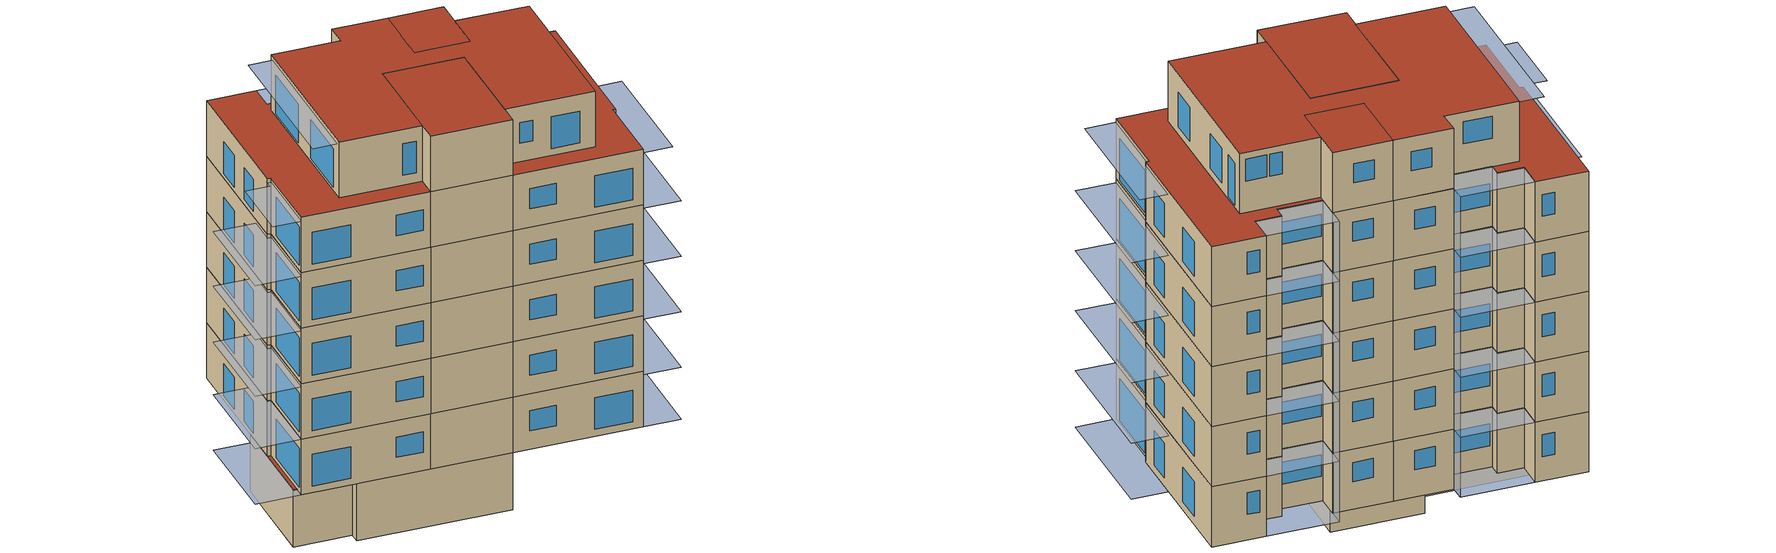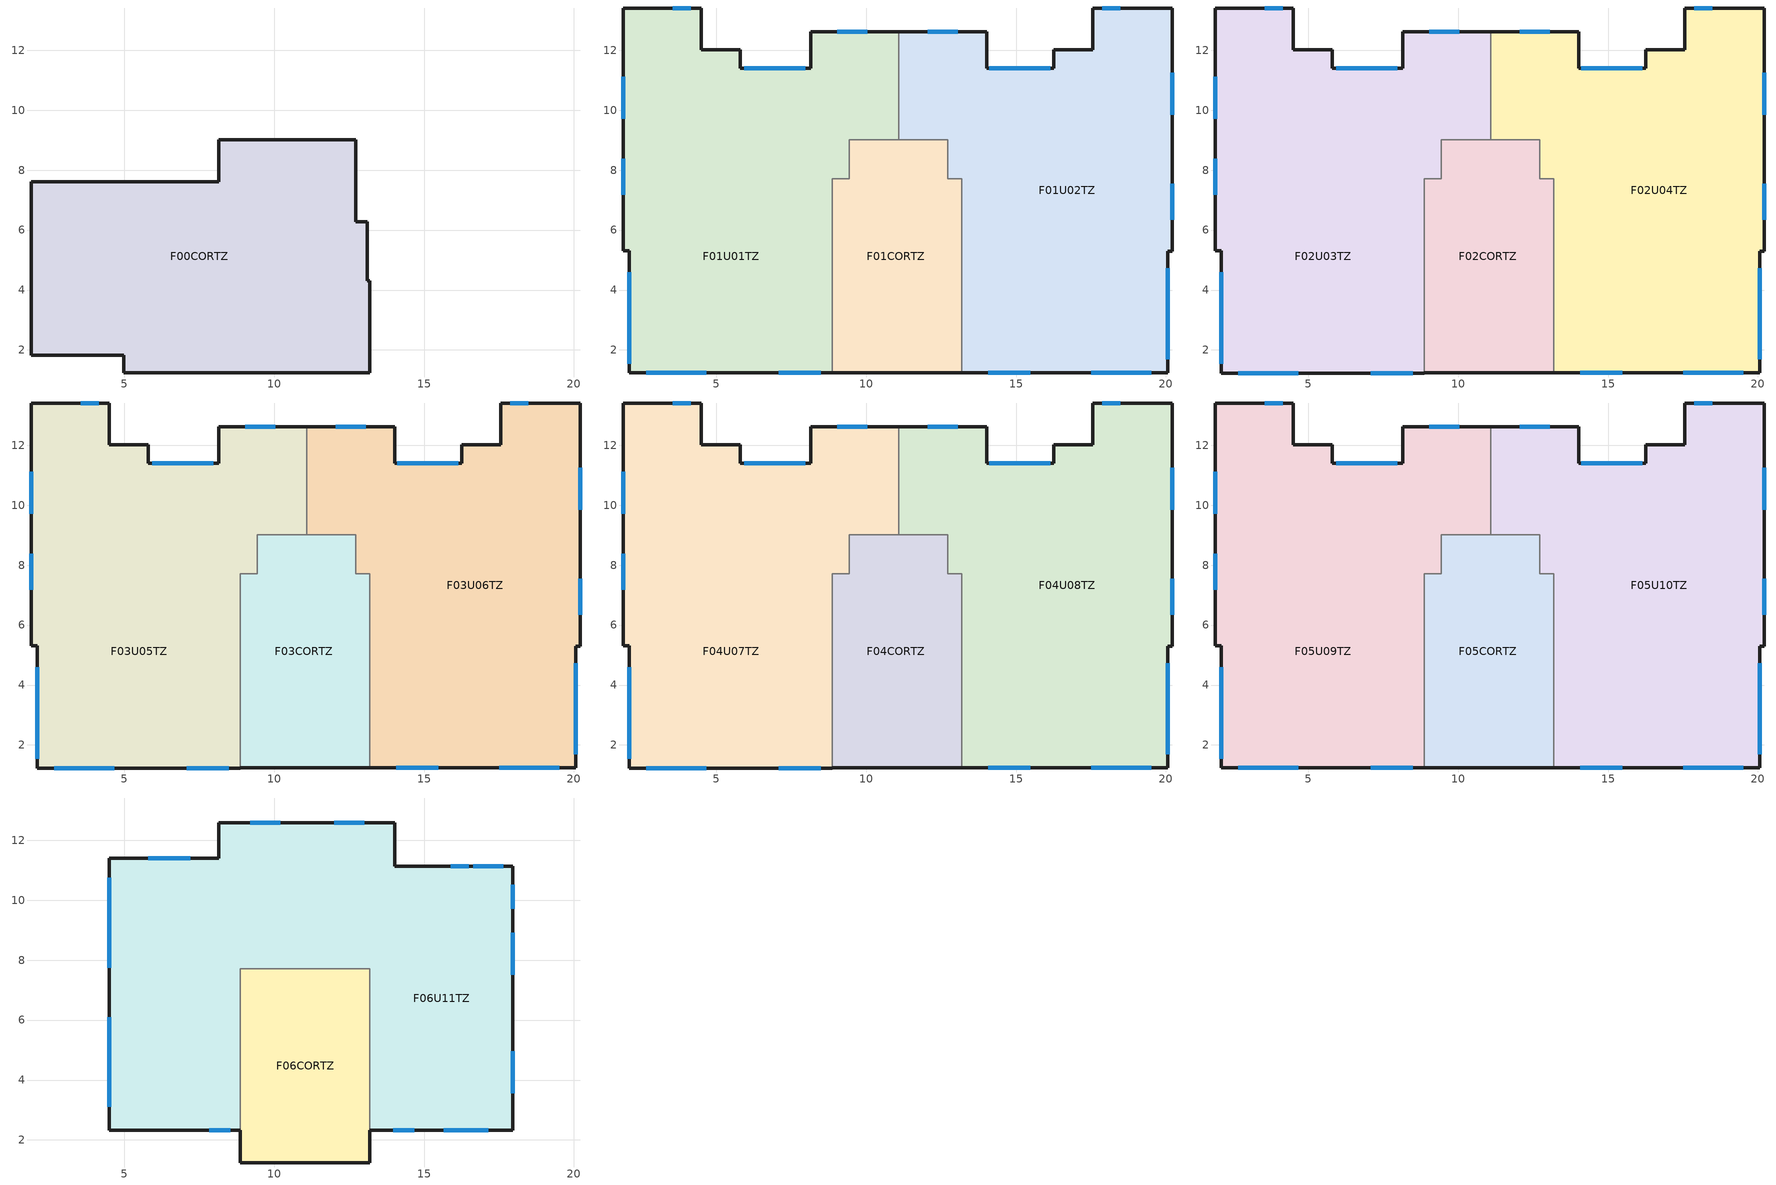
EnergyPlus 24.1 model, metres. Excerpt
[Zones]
F00CORTZ
 floor ground (RES5282 slab-on-grade CORE): 12.72,9.02 12.72,6.28 13.1,6.28 13.1,4.31 13.19,4.31 13.19,1.23 4.98,1.23 4.98,1.83 1.89,1.83 1.89,7.61 8.14,7.61 8.14,9.02 z0
 wall outside (RES5282 exterior wall CORE): 13.19,1.23 13.19,4.31 13.1,4.31 13.1,6.28 12.72,6.28 12.72,9.02 8.14,9.02 8.14,7.61 1.89,7.61 1.89,1.83 4.98,1.83 4.98,1.23 13.19,1.23 z0:3.24
 roof outside (RES5282 exterior roof CORE): 2.09,1.83 2.09,5.31 1.89,5.31 1.89,1.83 z3.24
F01CORTZ
 floor outside (RES5282 exterior floor CORE): 13.19,7.72 13.19,4.31 13.1,4.31 13.1,6.28 12.72,6.28 12.72,7.72 z3.24
 floor to F00CORTZ (RES5282 exterior floor UNIT): 12.72,9.02 12.72,6.28 13.1,6.28 13.1,4.31 13.19,4.31 13.19,1.23 8.87,1.23 8.87,7.72 9.43,7.72 9.43,9.02 z3.24
 wall outside (RES5282 exterior wall CORE): 8.87,1.23 13.19,1.23 z3.24:6.39
 wall to F01U02TZ (RES5282 interzone wall CORE): 13.19,1.23 13.19,7.72 12.72,7.72 12.72,9.02 11.08,9.02 z3.24:6.39
 wall to F01U01TZ (RES5282 interzone wall CORE): 11.08,9.02 9.43,9.02 9.43,7.72 8.87,7.72 8.87,1.23 z3.24:6.39
F01U01TZ
 floor outside (RES5282 exterior floor UNIT): 4.49,13.4 4.49,12.01 5.79,12.01 5.79,11.41 8.14,11.41 8.14,7.61 1.89,7.61 1.89,13.4 z3.24; 4.98,1.83 4.98,1.23 2.09,1.23 2.09,1.83 z3.24; 11.08,12.62 11.08,9.02 8.14,9.02 8.14,12.62 z3.24
 floor to F00CORTZ (RES5282 interzone floor CORE reversed): 9.43,9.02 9.43,7.72 8.87,7.72 8.87,1.23 4.98,1.23 4.98,1.83 2.09,1.83 2.09,5.31 1.89,5.31 1.89,7.61 8.14,7.61 8.14,9.02 z3.24
 wall outside (RES5282 exterior wall UNIT): 8.14,11.41 5.79,11.41 5.79,12.01 4.49,12.01 4.49,13.4 1.89,13.4 1.89,5.31 2.09,5.31 2.09,1.23 8.87,1.23 z3.24:6.39
 wall outside (RES5282 exterior wall MMD): 11.08,12.62 8.14,12.62 8.14,11.41 z3.24:6.39
 wall to F01U02TZ (RES5282 interzone wall UNIT): 11.08,9.02 11.08,12.62 z3.24:6.39
 window (RES5282 fenestration 2.5-X.X m2 UNIT): 1.89,11.11 1.89,9.71 z3.51:5.31; 2.66,1.23 4.66,1.23 z3.62:5.42; 2.09,4.6 2.09,1.55 z3.5:5.7
 window (RES5282 fenestration 1.0-2.5 m2 UNIT): 1.89,8.37 1.89,7.17 z3.54:5.34; 7.96,11.41 5.93,11.41 z4.37:5.52; 7.08,1.23 8.48,1.23 z4.29:5.44
 window (RES5282 fenestration 0.0-1.0 m2 UNIT): 4.14,13.4 3.54,13.4 z4.5:5.65; 10.03,12.62 9.03,12.62 z4.66:5.66
F01U02TZ
 floor outside (RES5282 exterior floor UNIT): 20.21,13.41 20.21,5.29 20.05,5.29 20.05,1.23 13.19,1.23 13.19,7.72 12.72,7.72 12.72,9.02 14.02,9.02 14.02,11.41 16.26,11.41 16.26,12.01 17.56,12.01 17.56,13.41 z3.24; 14.02,12.62 14.02,9.02 11.08,9.02 11.08,12.62 z3.24
 wall outside (RES5282 exterior wall UNIT): 13.19,1.23 20.05,1.23 20.05,5.29 20.21,5.29 20.21,13.41 17.56,13.41 17.56,12.01 16.26,12.01 16.26,11.41 14.02,11.41 z3.24:6.39
 wall outside (RES5282 exterior wall MMD): 14.02,11.41 14.02,12.62 11.08,12.62 z3.24:6.39
 window (RES5282 fenestration 0.0-1.0 m2 UNIT): 18.47,13.41 17.87,13.41 z4.57:5.72; 13.05,12.62 12.05,12.62 z4.69:5.69
 window (RES5282 fenestration 1.0-2.5 m2 UNIT): 16.14,11.41 14.11,11.41 z4.52:5.67; 20.21,6.34 20.21,7.54 z3.66:5.46; 14.07,1.23 15.47,1.23 z4.29:5.44
 window (RES5282 fenestration 2.5-X.X m2 UNIT): 20.21,9.85 20.21,11.25 z3.67:5.47; 17.5,1.23 19.5,1.23 z3.64:5.44; 20.05,1.68 20.05,4.73 z3.4:5.6
F02CORTZ
 floor to F01CORTZ (RES5282 interzone roof CORE): 13.19,7.72 13.19,4.31 13.1,4.31 13.1,6.28 12.72,6.28 12.72,7.72 z6.39; 12.72,9.02 12.72,6.28 13.1,6.28 13.1,4.31 13.19,4.31 13.19,1.23 8.87,1.23 8.87,7.72 9.43,7.72 9.43,9.02 z6.39
 wall outside (RES5282 exterior wall CORE): 8.87,1.23 13.19,1.23 z6.39:9.54
 wall to F02U03TZ (RES5282 interzone wall CORE): 11.08,9.02 9.43,9.02 9.43,7.72 8.87,7.72 8.87,1.23 z6.39:9.54
 wall to F02U04TZ (RES5282 interzone wall CORE): 13.19,1.23 13.19,7.72 12.72,7.72 12.72,9.02 11.08,9.02 z6.39:9.54
F02U03TZ
 floor to F01U01TZ (RES5282 interzone roof UNIT): 9.43,9.02 9.43,7.72 8.87,7.72 8.87,1.23 4.98,1.23 4.98,1.83 2.09,1.83 2.09,5.31 1.89,5.31 1.89,7.61 8.14,7.61 8.14,9.02 z6.39; 4.49,13.4 4.49,12.01 5.79,12.01 5.79,11.41 8.14,11.41 8.14,7.61 1.89,7.61 1.89,13.4 z6.39; 4.98,1.83 4.98,1.23 2.09,1.23 2.09,1.83 z6.39; 11.08,12.62 11.08,9.02 8.14,9.02 8.14,12.62 z6.39
 wall outside (RES5282 exterior wall UNIT): 8.14,11.41 5.79,11.41 5.79,12.01 4.49,12.01 4.49,13.4 1.89,13.4 1.89,5.31 2.09,5.31 2.09,1.23 8.87,1.23 z6.39:9.54
 wall outside (RES5282 exterior wall MMD): 11.08,12.62 8.14,12.62 8.14,11.41 z6.39:9.54
 wall to F02U04TZ (RES5282 interzone wall UNIT): 11.08,9.02 11.08,12.62 z6.39:9.54
 window (RES5282 fenestration 1.0-2.5 m2 UNIT): 1.89,8.37 1.89,7.17 z6.69:8.49; 7.96,11.41 5.93,11.41 z7.52:8.67; 7.08,1.23 8.48,1.23 z7.44:8.59
 window (RES5282 fenestration 2.5-X.X m2 UNIT): 1.89,11.11 1.89,9.71 z6.66:8.46; 2.09,4.6 2.09,1.55 z6.65:8.85; 2.66,1.23 4.66,1.23 z6.77:8.57
 window (RES5282 fenestration 0.0-1.0 m2 UNIT): 4.14,13.4 3.54,13.4 z7.65:8.8; 10.03,12.62 9.03,12.62 z7.81:8.81
F02U04TZ
 floor to F01U02TZ (RES5282 interzone roof UNIT): 20.21,13.41 20.21,5.29 20.05,5.29 20.05,1.23 13.19,1.23 13.19,7.72 12.72,7.72 12.72,9.02 14.02,9.02 14.02,11.41 16.26,11.41 16.26,12.01 17.56,12.01 17.56,13.41 z6.39; 14.02,12.62 14.02,9.02 11.08,9.02 11.08,12.62 z6.39
 wall outside (RES5282 exterior wall UNIT): 13.19,1.23 20.05,1.23 20.05,5.29 20.21,5.29 20.21,13.41 17.56,13.41 17.56,12.01 16.26,12.01 16.26,11.41 14.02,11.41 z6.39:9.54
 wall outside (RES5282 exterior wall MMD): 14.02,11.41 14.02,12.62 11.08,12.62 z6.39:9.54
 window (RES5282 fenestration 1.0-2.5 m2 UNIT): 14.07,1.23 15.47,1.23 z7.44:8.59; 16.14,11.41 14.11,11.41 z7.67:8.82; 20.21,6.34 20.21,7.54 z6.81:8.61
 window (RES5282 fenestration 2.5-X.X m2 UNIT): 17.5,1.23 19.5,1.23 z6.79:8.59; 20.21,9.85 20.21,11.25 z6.82:8.62; 20.05,1.68 20.05,4.73 z6.55:8.75
 window (RES5282 fenestration 0.0-1.0 m2 UNIT): 18.47,13.41 17.87,13.41 z7.72:8.87; 13.05,12.62 12.05,12.62 z7.84:8.84
F03CORTZ
 floor to F02CORTZ (RES5282 interzone roof CORE): 12.72,9.02 12.72,6.28 13.1,6.28 13.1,4.31 13.19,4.31 13.19,1.23 8.87,1.23 8.87,7.72 9.43,7.72 9.43,9.02 z9.54; 13.19,7.72 13.19,4.31 13.1,4.31 13.1,6.28 12.72,6.28 12.72,7.72 z9.54
 wall outside (RES5282 exterior wall CORE): 8.87,1.23 13.19,1.23 z9.54:12.69
 wall to F03U05TZ (RES5282 interzone wall CORE): 11.08,9.02 9.43,9.02 9.43,7.72 8.87,7.72 8.87,1.23 z9.54:12.69
 wall to F03U06TZ (RES5282 interzone wall CORE): 13.19,1.23 13.19,7.72 12.72,7.72 12.72,9.02 11.08,9.02 z9.54:12.69
F03U05TZ
 floor to F02U03TZ (RES5282 interzone roof UNIT): 9.43,9.02 9.43,7.72 8.87,7.72 8.87,1.23 4.98,1.23 4.98,1.83 2.09,1.83 2.09,5.31 1.89,5.31 1.89,7.61 8.14,7.61 8.14,9.02 z9.54; 4.49,13.4 4.49,12.01 5.79,12.01 5.79,11.41 8.14,11.41 8.14,7.61 1.89,7.61 1.89,13.4 z9.54; 4.98,1.83 4.98,1.23 2.09,1.23 2.09,1.83 z9.54; 11.08,12.62 11.08,9.02 8.14,9.02 8.14,12.62 z9.54
 wall outside (RES5282 exterior wall UNIT): 8.14,11.41 5.79,11.41 5.79,12.01 4.49,12.01 4.49,13.4 1.89,13.4 1.89,5.31 2.09,5.31 2.09,1.23 8.87,1.23 z9.54:12.69
 wall outside (RES5282 exterior wall MMD): 11.08,12.62 8.14,12.62 8.14,11.41 z9.54:12.69
 wall to F03U06TZ (RES5282 interzone wall UNIT): 11.08,9.02 11.08,12.62 z9.54:12.69
 window (RES5282 fenestration 0.0-1.0 m2 UNIT): 4.14,13.4 3.54,13.4 z10.8:11.95; 10.03,12.62 9.03,12.62 z10.96:11.96
 window (RES5282 fenestration 2.5-X.X m2 UNIT): 1.89,11.11 1.89,9.71 z9.81:11.61; 2.66,1.23 4.66,1.23 z9.92:11.72; 2.09,4.6 2.09,1.55 z9.8:12
 window (RES5282 fenestration 1.0-2.5 m2 UNIT): 1.89,8.37 1.89,7.17 z9.84:11.64; 7.96,11.41 5.93,11.41 z10.67:11.82; 7.08,1.23 8.48,1.23 z10.59:11.74
F03U06TZ
 floor to F02U04TZ (RES5282 interzone roof UNIT): 20.21,13.41 20.21,5.29 20.05,5.29 20.05,1.23 13.19,1.23 13.19,7.72 12.72,7.72 12.72,9.02 14.02,9.02 14.02,11.41 16.26,11.41 16.26,12.01 17.56,12.01 17.56,13.41 z9.54; 14.02,12.62 14.02,9.02 11.08,9.02 11.08,12.62 z9.54
 wall outside (RES5282 exterior wall UNIT): 13.19,1.23 20.05,1.23 20.05,5.29 20.21,5.29 20.21,13.41 17.56,13.41 17.56,12.01 16.26,12.01 16.26,11.41 14.02,11.41 z9.54:12.69
 wall outside (RES5282 exterior wall MMD): 14.02,11.41 14.02,12.62 11.08,12.62 z9.54:12.69
 window (RES5282 fenestration 1.0-2.5 m2 UNIT): 14.07,1.23 15.47,1.23 z10.59:11.74; 16.14,11.41 14.11,11.41 z10.82:11.97; 20.21,6.34 20.21,7.54 z9.96:11.76
 window (RES5282 fenestration 2.5-X.X m2 UNIT): 17.5,1.23 19.5,1.23 z9.94:11.74; 20.21,9.85 20.21,11.25 z9.97:11.77; 20.05,1.68 20.05,4.73 z9.7:11.9
 window (RES5282 fenestration 0.0-1.0 m2 UNIT): 18.47,13.41 17.87,13.41 z10.87:12.02; 13.05,12.62 12.05,12.62 z10.99:11.99
F04CORTZ
 floor to F03CORTZ (RES5282 interzone roof CORE): 13.19,7.72 13.19,4.31 13.1,4.31 13.1,6.28 12.72,6.28 12.72,7.72 z12.69; 12.72,9.02 12.72,6.28 13.1,6.28 13.1,4.31 13.19,4.31 13.19,1.23 8.87,1.23 8.87,7.72 9.43,7.72 9.43,9.02 z12.69
 wall outside (RES5282 exterior wall CORE): 8.87,1.23 13.19,1.23 z12.69:15.84
 wall to F04U07TZ (RES5282 interzone wall CORE): 11.08,9.02 9.43,9.02 9.43,7.72 8.87,7.72 8.87,1.23 z12.69:15.84
 wall to F04U08TZ (RES5282 interzone wall CORE): 13.19,1.23 13.19,7.72 12.72,7.72 12.72,9.02 11.08,9.02 z12.69:15.84
F04U07TZ
 floor to F03U05TZ (RES5282 interzone roof UNIT): 4.98,1.83 4.98,1.23 2.09,1.23 2.09,1.83 z12.69; 9.43,9.02 9.43,7.72 8.87,7.72 8.87,1.23 4.98,1.23 4.98,1.83 2.09,1.83 2.09,5.31 1.89,5.31 1.89,7.61 8.14,7.61 8.14,9.02 z12.69; 4.49,13.4 4.49,12.01 5.79,12.01 5.79,11.41 8.14,11.41 8.14,7.61 1.89,7.61 1.89,13.4 z12.69; 11.08,12.62 11.08,9.02 8.14,9.02 8.14,12.62 z12.69
 wall outside (RES5282 exterior wall UNIT): 8.14,11.41 5.79,11.41 5.79,12.01 4.49,12.01 4.49,13.4 1.89,13.4 1.89,5.31 2.09,5.31 2.09,1.23 8.87,1.23 z12.69:15.84
 wall outside (RES5282 exterior wall MMD): 11.08,12.62 8.14,12.62 8.14,11.41 z12.69:15.84
 wall to F04U08TZ (RES5282 interzone wall UNIT): 11.08,9.02 11.08,12.62 z12.69:15.84
 window (RES5282 fenestration 2.5-X.X m2 UNIT): 2.09,4.6 2.09,1.55 z12.95:15.15; 1.89,11.11 1.89,9.71 z12.96:14.76; 2.66,1.23 4.66,1.23 z13.07:14.87
 window (RES5282 fenestration 1.0-2.5 m2 UNIT): 1.89,8.37 1.89,7.17 z12.99:14.79; 7.96,11.41 5.93,11.41 z13.82:14.97; 7.08,1.23 8.48,1.23 z13.74:14.89
 window (RES5282 fenestration 0.0-1.0 m2 UNIT): 4.14,13.4 3.54,13.4 z13.95:15.1; 10.03,12.62 9.03,12.62 z14.11:15.11
F04U08TZ
 floor to F03U06TZ (RES5282 interzone roof UNIT): 20.21,13.41 20.21,5.29 20.05,5.29 20.05,1.23 13.19,1.23 13.19,7.72 12.72,7.72 12.72,9.02 14.02,9.02 14.02,11.41 16.26,11.41 16.26,12.01 17.56,12.01 17.56,13.41 z12.69; 14.02,12.62 14.02,9.02 11.08,9.02 11.08,12.62 z12.69
 wall outside (RES5282 exterior wall UNIT): 13.19,1.23 20.05,1.23 20.05,5.29 20.21,5.29 20.21,13.41 17.56,13.41 17.56,12.01 16.26,12.01 16.26,11.41 14.02,11.41 z12.69:15.84
 wall outside (RES5282 exterior wall MMD): 14.02,11.41 14.02,12.62 11.08,12.62 z12.69:15.84
 window (RES5282 fenestration 1.0-2.5 m2 UNIT): 16.14,11.41 14.11,11.41 z13.97:15.12; 20.21,6.34 20.21,7.54 z13.11:14.91; 14.07,1.23 15.47,1.23 z13.74:14.89
 window (RES5282 fenestration 0.0-1.0 m2 UNIT): 18.47,13.41 17.87,13.41 z14.02:15.17; 13.05,12.62 12.05,12.62 z14.14:15.14
 window (RES5282 fenestration 2.5-X.X m2 UNIT): 20.21,9.85 20.21,11.25 z13.12:14.92; 17.5,1.23 19.5,1.23 z13.09:14.89; 20.05,1.68 20.05,4.73 z12.85:15.05
F05CORTZ
 floor to F04CORTZ (RES5282 interzone roof CORE): 12.72,9.02 12.72,6.28 13.1,6.28 13.1,4.31 13.19,4.31 13.19,1.23 8.87,1.23 8.87,7.72 9.43,7.72 9.43,9.02 z15.84; 13.19,7.72 13.19,4.31 13.1,4.31 13.1,6.28 12.72,6.28 12.72,7.72 z15.84
 wall outside (RES5282 exterior wall CORE): 8.87,1.23 13.19,1.23 z15.84:18.99
 wall to F05U10TZ (RES5282 interzone wall CORE): 13.19,1.23 13.19,7.72 12.72,7.72 12.72,9.02 11.08,9.02 z15.84:18.99
 wall to F05U09TZ (RES5282 interzone wall CORE): 11.08,9.02 9.43,9.02 9.43,7.72 8.87,7.72 8.87,1.23 z15.84:18.99
F05U09TZ
 floor to F04U07TZ (RES5282 interzone roof UNIT): 9.43,9.02 9.43,7.72 8.87,7.72 8.87,1.23 4.98,1.23 4.98,1.83 2.09,1.83 2.09,5.31 1.89,5.31 1.89,7.61 8.14,7.61 8.14,9.02 z15.84; 4.98,1.83 4.98,1.23 2.09,1.23 2.09,1.83 z15.84; 4.49,13.4 4.49,12.01 5.79,12.01 5.79,11.41 8.14,11.41 8.14,7.61 1.89,7.61 1.89,13.4 z15.84; 11.08,12.62 11.08,9.02 8.14,9.02 8.14,12.62 z15.84
 wall outside (RES5282 exterior wall UNIT): 8.14,11.41 5.79,11.41 5.79,12.01 4.49,12.01 4.49,13.4 1.89,13.4 1.89,5.31 2.09,5.31 2.09,1.23 8.87,1.23 z15.84:18.99
 wall outside (RES5282 exterior wall MMD): 11.08,12.62 8.14,12.62 8.14,11.41 z15.84:18.99
 wall to F05U10TZ (RES5282 interzone wall UNIT): 11.08,9.02 11.08,12.62 z15.84:18.99
 window (RES5282 fenestration 2.5-X.X m2 UNIT): 2.09,4.6 2.09,1.55 z16.1:18.3; 2.66,1.23 4.66,1.23 z16.22:18.02; 1.89,11.11 1.89,9.71 z16.11:17.91
 window (RES5282 fenestration 0.0-1.0 m2 UNIT): 4.14,13.4 3.54,13.4 z17.1:18.25; 10.03,12.62 9.03,12.62 z17.26:18.26
 window (RES5282 fenestration 1.0-2.5 m2 UNIT): 7.96,11.41 5.93,11.41 z16.97:18.12; 7.08,1.23 8.48,1.23 z16.89:18.04; 1.89,8.37 1.89,7.17 z16.14:17.94
 roof outside (RES5282 exterior roof UNIT): 8.87,1.23 8.87,2.32 4.49,2.32 4.49,11.41 5.79,11.41 5.79,12.01 4.49,12.01 4.49,13.4 1.89,13.4 1.89,5.31 2.09,5.31 2.09,1.23 z18.99; 11.08,12.59 11.08,12.62 8.14,12.62 8.14,12.59 z18.99
F05U10TZ
 floor to F04U08TZ (RES5282 interzone roof UNIT): 20.21,13.41 20.21,5.29 20.05,5.29 20.05,1.23 13.19,1.23 13.19,7.72 12.72,7.72 12.72,9.02 14.02,9.02 14.02,11.41 16.26,11.41 16.26,12.01 17.56,12.01 17.56,13.41 z15.84; 14.02,12.62 14.02,9.02 11.08,9.02 11.08,12.62 z15.84
 wall outside (RES5282 exterior wall UNIT): 13.19,1.23 20.05,1.23 20.05,5.29 20.21,5.29 20.21,13.41 17.56,13.41 17.56,12.01 16.26,12.01 16.26,11.41 14.02,11.41 z15.84:18.99
 wall outside (RES5282 exterior wall MMD): 14.02,11.41 14.02,12.62 11.08,12.62 z15.84:18.99
 window (RES5282 fenestration 2.5-X.X m2 UNIT): 17.5,1.23 19.5,1.23 z16.24:18.04; 20.21,9.85 20.21,11.25 z16.27:18.07; 20.05,1.68 20.05,4.73 z16:18.2
 window (RES5282 fenestration 1.0-2.5 m2 UNIT): 14.07,1.23 15.47,1.23 z16.89:18.04; 16.14,11.41 14.11,11.41 z17.12:18.27; 20.21,6.34 20.21,7.54 z16.26:18.06
 window (RES5282 fenestration 0.0-1.0 m2 UNIT): 18.47,13.41 17.87,13.41 z17.17:18.32; 13.05,12.62 12.05,12.62 z17.29:18.29
 roof outside (RES5282 exterior roof UNIT): 20.05,1.23 20.05,5.29 20.21,5.29 20.21,13.41 17.56,13.41 17.56,12.01 16.26,12.01 16.26,11.41 14.02,11.41 14.02,11.14 17.95,11.14 17.95,2.32 13.19,2.32 13.19,1.23 z18.99; 14.02,12.59 14.02,12.62 11.08,12.62 11.08,12.59 z18.99
F06CORTZ
 floor to F05CORTZ (RES5282 exterior floor UNIT): 13.19,7.72 13.19,1.23 8.87,1.23 8.87,7.72 z18.99
 wall outside (RES5282 exterior wall CORE): 8.87,2.32 8.87,1.23 13.19,1.23 13.19,2.32 z18.99:22.14
 wall to F06U11TZ (RES5282 interzone wall CORE): 13.19,2.32 13.19,7.72 8.87,7.72 8.87,2.32 z18.99:22.14
 roof outside (RES5282 exterior roof CORE): 13.19,1.23 13.19,7.72 8.87,7.72 8.87,1.23 z22.14
F06U11TZ
 floor to F05U09TZ (RES5282 interzone roof UNIT): 11.08,12.59 11.08,9.02 8.14,9.02 8.14,12.59 z18.99; 8.14,11.41 8.14,9.02 9.43,9.02 9.43,7.72 8.87,7.72 8.87,2.32 4.49,2.32 4.49,11.41 z18.99
 floor to F05CORTZ (RES5282 interzone roof CORE reversed): 9.43,9.02 12.72,9.02 12.72,7.72 9.43,7.72 z18.99
 floor to F05U10TZ (RES5282 interzone roof UNIT): 17.95,11.14 17.95,2.32 13.19,2.32 13.19,7.72 12.72,7.72 12.72,9.02 14.02,9.02 14.02,11.14 z18.99; 14.02,12.59 14.02,9.02 11.08,9.02 11.08,12.59 z18.99
 wall outside (RES5282 exterior wall UNIT): 13.19,2.32 17.95,2.32 17.95,11.14 14.02,11.14 / 11.08,12.59 8.14,12.59 8.14,11.41 4.49,11.41 4.49,2.32 8.87,2.32 z18.99:22.14
 wall outside (RES5282 exterior wall MMD): 14.02,11.14 14.02,12.59 11.08,12.59 z18.99:22.14
 window (RES5282 fenestration 1.0-2.5 m2 UNIT): 7.84,2.32 8.54,2.32 z19.54:21.34; 7.2,11.41 5.8,11.41 z20.48:21.63; 17.65,11.14 16.65,11.14 z20.63:21.78; 17.95,9.71 17.95,10.51 z19.1:21.3; 10.2,12.59 9.2,12.59 z20.37:21.37
 window (RES5282 fenestration 0.0-1.0 m2 UNIT): 16.48,11.14 15.88,11.14 z20.64:21.79; 13.97,2.32 14.67,2.32 z20.05:21.2; 13,12.59 12,12.59 z20.33:21.33
 window (RES5282 fenestration 2.5-X.X m2 UNIT): 17.95,3.56 17.95,4.96 / 17.95,7.51 17.95,8.91 / 15.65,2.32 17.15,2.32 z19.39:21.19; 4.49,10.75 4.49,7.75 z19.13:21.33; 4.49,6.1 4.49,3.1 z19.15:21.35
 roof outside (RES5282 exterior roof UNIT): 17.95,2.32 17.95,11.14 14.02,11.14 14.02,9.02 11.08,9.02 11.08,12.59 8.14,12.59 8.14,11.41 4.49,11.41 4.49,2.32 8.87,2.32 8.87,7.72 13.19,7.72 13.19,2.32 z22.14; 14.02,9.02 14.02,12.59 11.08,12.59 11.08,9.02 z22.14
shading: 8.14,12.62 8.14,13.4 / 14.02,12.62 14.02,13.41 z6.39:9.54; 14.02,12.62 14.02,13.41 / 8.14,12.62 8.14,13.4 z9.54:12.69; 14.02,12.62 14.02,13.41 / 8.14,12.62 8.14,13.4 z12.69:15.84; 14.02,12.62 14.02,13.41 / 8.14,12.62 8.14,13.4 z15.84:18.99; 8.14,12.62 8.14,13.4 / 14.02,12.62 14.02,13.41 z3.24:6.39; 2.09,1.23 2.09,1.83 1.89,1.83 1.89,6.8 -0.35,6.8 -0.35,1.23 z3.24; 16.26,11.41 16.26,12.01 17.56,12.01 17.56,13.41 14.02,13.41 14.02,11.41 z6.39; 22.04,1.23 22.04,8.13 20.21,8.13 20.21,5.29 20.05,5.29 20.05,1.23 z9.34; 16.26,11.41 16.26,12.01 17.56,12.01 17.56,13.41 14.02,13.41 14.02,11.41 z9.54; 8.14,11.41 8.14,13.4 4.49,13.4 4.49,12.01 5.79,12.01 5.79,11.41 z9.54; 22.04,1.23 22.04,8.13 20.21,8.13 20.21,5.29 20.05,5.29 20.05,1.23 z3.24; 8.14,11.41 8.14,13.4 4.49,13.4 4.49,12.01 5.79,12.01 5.79,11.41 z12.69; 16.26,11.41 16.26,12.01 17.56,12.01 17.56,13.41 14.02,13.41 14.02,11.41 z12.69; 22.04,1.23 22.04,8.13 20.21,8.13 20.21,5.29 20.05,5.29 20.05,1.23 z12.49; 16.26,11.41 16.26,12.01 17.56,12.01 17.56,13.41 14.02,13.41 14.02,11.41 z15.84; 8.14,11.41 8.14,13.4 4.49,13.4 4.49,12.01 5.79,12.01 5.79,11.41 z15.84; 22.04,1.23 22.04,8.13 20.21,8.13 20.21,5.29 20.05,5.29 20.05,1.23 z15.64; 16.26,11.41 16.26,12.01 17.56,12.01 17.56,13.41 14.02,13.41 14.02,11.41 z3.24; 16.26,11.41 16.26,12.01 17.56,12.01 17.56,13.41 14.02,13.41 14.02,11.41 z18.99; 5.79,11.41 8.14,11.41 8.14,13.4 4.49,13.4 4.49,12.01 5.79,12.01 z18.99; 21.59,1.23 21.59,8.02 20.21,8.02 20.21,5.29 20.05,5.29 20.05,1.23 z18.79; 2.09,1.23 2.09,5.31 1.87,5.31 1.87,4.89 0.57,4.89 0.57,1.23 z18.79; 4.49,2.53 4.49,11.16 3.19,11.16 3.19,2.53 z21.94; 2.09,1.23 2.09,5.31 1.89,5.31 1.89,6.8 -0.35,6.8 -0.35,1.23 z9.38; 2.09,1.23 2.09,5.31 1.89,5.31 1.89,6.8 -0.35,6.8 -0.35,1.23 z12.57; 2.09,1.23 2.09,5.31 1.89,5.31 1.89,6.8 -0.35,6.8 -0.35,1.23 z15.65; 8.14,11.41 8.14,13.4 4.49,13.4 4.49,12.01 5.79,12.01 5.79,11.41 z3.24; 22.04,1.23 22.04,8.13 20.21,8.13 20.21,5.29 20.05,5.29 20.05,1.23 z6.19; 8.14,11.41 8.14,13.4 4.49,13.4 4.49,12.01 5.79,12.01 5.79,11.41 z6.39; 2.09,1.23 2.09,5.31 1.89,5.31 1.89,6.8 -0.35,6.8 -0.35,1.23 z6.39
[Building]
KISH 23 P.T: Terrain=Urban
[Site:Location]
Tel.Aviv-Bet.Dagan: Latitude {deg}=32.0073; Longitude {deg}=34.8138; Time Zone {hr}=2; Elevation {m}=35
[Site:GroundTemperature:BuildingSurface]
18, 18, 18, 18, 18, 18, 18, 18, 18, 18, 18, 18
[Site:GroundTemperature:Deep]
18, 18, 18, 18, 18, 18, 18, 18, 18, 18, 18, 18
[Site:GroundTemperature:Shallow]
18, 18, 18, 18, 18, 18, 18, 18, 18, 18, 18, 18
[Material] Thermal Absorptance=0.9
Name | Roughness | Thickness {m} | Conductivity {W/m-K} | Density {kg/m3} | Specific Heat {J/kg-K} | Solar Absorptance | Visible Absorptance
RES5282 10mm cemented plaster | MediumRough | 0.01 | 1 | 1800 | 840 | 0.42 | 0.42
RES5282 10mm cemented plaster dark | MediumRough | 0.01 | 1 | 1800 | 840 | 0.5 | 0.5
RES5282 10mm ceramic porcelain | Smooth | 0.01 | 1.3 | 2300 | 1400 | 0.4 | 0.4
RES5282 180mm concrete | MediumRough | 0.18 | 2 | 2400 | 1000 | 0.4 | 0.4
RES5282 20mm EPS | MediumRough | 0.02 | 0.04 | 30 | 1450 | 0.4 | 0.4
RES5282 20mm mineral wool | MediumRough | 0.02 | 0.04 | 24 | 1030 | 0.4 | 0.4
RES5282 20mm thermal plaster 200 | MediumRough | 0.02 | 0.072 | 200 | 800 | 0.4 | 0.4
RES5282 300mm concrete | MediumRough | 0.3 | 2 | 2400 | 1000 | 0.4 | 0.4
RES5282 30mm thermal plaster 200 | MediumRough | 0.03 | 0.072 | 200 | 800 | 0.4 | 0.4
RES5282 40mm mineral wool | MediumRough | 0.04 | 0.04 | 24 | 1030 | 0.4 | 0.4
RES5282 50mm EPS | MediumRough | 0.05 | 0.04 | 30 | 1450 | 0.4 | 0.4
RES5282 50mm light concrete cement | MediumRough | 0.05 | 1.3 | 1600 | 1000 | 0.4 | 0.4
RES5282 50mm sand-gravel | MediumRough | 0.05 | 2 | 1950 | 1045 | 0.4 | 0.4
[WindowMaterial:Shade]
RES5282 shutter: Solar Transmittance=0.15; Solar Reflectance=0.6; Visible Transmittance=0.15; Visible Reflectance=0.6; Infrared Hemispherical Emissivity=0.9; Infrared Transmittance=0.05; Thickness {m}=0.001; Conductivity {W/m-K}=160; Shade to Glass Distance {m}=0.1; Top Opening Multiplier=0; Bottom Opening Multiplier=0; Left-Side Opening Multiplier=0; Right-Side Opening Multiplier=0; Airflow Permeability=0
[WindowMaterial:SimpleGlazingSystem]
Name | U-Factor {W/m2-K} | Solar Heat Gain Coefficient | Visible Transmittance
OSut|window|SimpleGlazing | 5.8 | 0.8 | 0.8
OSut|window|SimpleGlazing 1 | 3.224 | 0.738 | 0.7
OSut|window|SimpleGlazing 2 | 2.873 | 0.74 | 0.7
[Construction]
RES5282 exterior floor CORE: RES5282 10mm cemented plaster, RES5282 180mm concrete, RES5282 50mm sand-gravel, RES5282 10mm ceramic porcelain
RES5282 exterior floor UNIT; RES5282 interzone roof CORE reversed: RES5282 10mm cemented plaster, RES5282 180mm concrete, RES5282 20mm EPS, RES5282 50mm sand-gravel, RES5282 10mm ceramic porcelain
RES5282 exterior roof CORE: RES5282 50mm light concrete cement, RES5282 180mm concrete, RES5282 10mm cemented plaster
RES5282 exterior roof UNIT: RES5282 50mm light concrete cement, RES5282 50mm EPS, RES5282 180mm concrete, RES5282 10mm cemented plaster
RES5282 exterior wall CORE; RES5282 interzone wall UNIT: RES5282 10mm cemented plaster, RES5282 180mm concrete, RES5282 10mm cemented plaster
RES5282 exterior wall MMD: RES5282 10mm cemented plaster, RES5282 20mm mineral wool, RES5282 300mm concrete, RES5282 20mm thermal plaster 200, RES5282 10mm cemented plaster
RES5282 exterior wall UNIT: RES5282 10mm cemented plaster dark, RES5282 40mm mineral wool, RES5282 180mm concrete, RES5282 10mm cemented plaster
RES5282 fenestration 0.0-1.0 m2 UNIT: OSut|window|SimpleGlazing
RES5282 fenestration 1.0-2.5 m2 UNIT: OSut|window|SimpleGlazing 1
RES5282 fenestration 2.5-X.X m2 UNIT: OSut|window|SimpleGlazing 2
RES5282 interzone floor CORE reversed; RES5282 interzone roof CORE: RES5282 10mm ceramic porcelain, RES5282 50mm sand-gravel, RES5282 20mm EPS, RES5282 180mm concrete, RES5282 10mm cemented plaster
RES5282 interzone roof UNIT: RES5282 10mm ceramic porcelain, RES5282 50mm sand-gravel, RES5282 180mm concrete, RES5282 10mm cemented plaster
RES5282 interzone wall CORE: RES5282 10mm cemented plaster, RES5282 180mm concrete, RES5282 30mm thermal plaster 200, RES5282 10mm cemented plaster
RES5282 slab-on-grade CORE: RES5282 180mm concrete, RES5282 50mm sand-gravel, RES5282 10mm ceramic porcelain
[ShadingProperty:Reflectance] Diffuse Solar Reflectance of Unglazed Part of Shading Surface=0.6; Diffuse Visible Reflectance of Unglazed Part of Shading Surface=0.6; Fraction of Shading Surface That Is Glazed=0
Name | Shading Surface
 | Shading Surface 1
 | Shading Surface 10
 | Shading Surface 11
 | Shading Surface 12
 | Shading Surface 14
 | Shading Surface 15
 | Shading Surface 16
 | Shading Surface 17
 | Shading Surface 18
 | Shading Surface 19
 | Shading Surface 2
 | Shading Surface 20
 | Shading Surface 21
 | Shading Surface 23
 | Shading Surface 24
 | Shading Surface 25
 | Shading Surface 26
 | Shading Surface 27
 | Shading Surface 28
 | Shading Surface 3
 | Shading Surface 30
 | Shading Surface 31
 | Shading Surface 32
 | Shading Surface 33
 | Shading Surface 34
 | Shading Surface 35
 | Shading Surface 36
 | Shading Surface 37
 | Shading Surface 38
 | Shading Surface 4
 | Shading Surface 5
 | Shading Surface 6
 | Shading Surface 7
 | Shading Surface 8
 | Shading Surface 9
[Zone] Multiplier=1; Ceiling Height {m}=autocalculate; Volume {m3}=autocalculate; Floor Area {m2}=autocalculate; Zone Inside Convection Algorithm=TARP; Zone Outside Convection Algorithm=DOE-2; Part of Total Floor Area=Yes
F00CORTZ; F01CORTZ; F01U01TZ; F01U02TZ; F02CORTZ; F02U03TZ; F02U04TZ; F03CORTZ; F03U05TZ; F03U06TZ; F04CORTZ; F04U07TZ; F04U08TZ; F05CORTZ; F05U09TZ; F05U10TZ; F06CORTZ; F06U11TZ
[Space]
Name | Zone | Space Type
F00CORE | F00CORTZ
F01CORE | F01CORTZ
F01U01 | F01U01TZ | RES5282 residential spacetype
F01U02 | F01U02TZ | RES5282 residential spacetype
F02CORE | F02CORTZ
F02U03 | F02U03TZ | RES5282 residential spacetype
F02U04 | F02U04TZ | RES5282 residential spacetype
F03CORE | F03CORTZ
F03U05 | F03U05TZ | RES5282 residential spacetype
F03U06 | F03U06TZ | RES5282 residential spacetype
F04CORE | F04CORTZ
F04U07 | F04U07TZ | RES5282 residential spacetype
F04U08 | F04U08TZ | RES5282 residential spacetype
F05CORE | F05CORTZ
F05U09 | F05U09TZ | RES5282 residential spacetype
F05U10 | F05U10TZ | RES5282 residential spacetype
F06CORE | F06CORTZ
F06U11 | F06U11TZ | RES5282 residential spacetype
[ZoneInfiltration:DesignFlowRate] Design Flow Rate Calculation Method=AirChanges/Hour; Air Changes per Hour {1/hr}=1
Name | Zone or ZoneList or Space or SpaceList
RES5282 1 ACH 2 | F00CORE
RES5282 1 ACH 1 | F01CORE
RES5282 1 ACH 13 | F01U01
RES5282 1 ACH 14 | F01U02
RES5282 1 ACH 4 | F02CORE
RES5282 1 ACH 15 | F02U03
RES5282 1 ACH 16 | F02U04
RES5282 1 ACH 6 | F03CORE
RES5282 1 ACH 7 | F03U05
RES5282 1 ACH 10 | F03U06
RES5282 1 ACH 8 | F04CORE
RES5282 1 ACH 11 | F04U07
RES5282 1 ACH 12 | F04U08
RES5282 1 ACH 9 | F05CORE
RES5282 1 ACH 17 | F05U09
RES5282 1 ACH 18 | F05U10
RES5282 1 ACH 3 | F06CORE
RES5282 1 ACH 5 | F06U11
[SpaceList]
RES5282 residential spacetype: F06U11, F03U06, F04U07, F04U08, F01U01, F01U02, F02U03, F02U04, F03U05, F05U09, F05U10
[Lights]
RES5282 Lights: Zone or ZoneList or Space or SpaceList=RES5282 residential spacetype; Schedule=RES5282 Lighting SCH; Design Level Calculation Method=Watts/Area; Watts per Floor Area {W/m2}=2; Fraction Radiant=0.28; Fraction Visible=0.22; Fraction Replaceable=1
[People] Number of People Schedule=RES5282 Occupancy SCH; Number of People Calculation Method=People; Fraction Radiant=0.3; Activity Level Schedule=RES5282 Metabolism SCH
Name | Zone or ZoneList or Space or SpaceList | Number of People
RES5282 Occupants - Placeholder | RES5282 residential spacetype | 0
RES5282 Occupants - Zone F01U01TZ | F01U01 | 4
RES5282 Occupants - Zone F01U02TZ | F01U02 | 4
RES5282 Occupants - Zone F02U03TZ | F02U03 | 4
RES5282 Occupants - Zone F02U04TZ | F02U04 | 4
RES5282 Occupants - Zone F03U05TZ | F03U05 | 4
RES5282 Occupants - Zone F03U06TZ | F03U06 | 4
RES5282 Occupants - Zone F04U07TZ | F04U07 | 4
RES5282 Occupants - Zone F04U08TZ | F04U08 | 4
RES5282 Occupants - Zone F05U09TZ | F05U09 | 4
RES5282 Occupants - Zone F05U10TZ | F05U10 | 4
RES5282 Occupants - Zone F06U11TZ | F06U11 | 5
[ElectricEquipment]
RES5282 Equipment: Zone or ZoneList or Space or SpaceList=RES5282 residential spacetype; Schedule=RES5282 Equipment SCH; Design Level Calculation Method=Watts/Area; Watts per Floor Area {W/m2}=9; Fraction Radiant=0.2
[InternalMass] Construction=RES5282 interzone wall UNIT
Name | Zone or ZoneList | Space or SpaceList | Surface Area {m2}
Merged F01U01 sWall07 - F01U01MMD sWall01 | F01U01TZ | F01U01 | 7.51432
Merged F01U01 sWall08 - F01U01MMD sWall03 | F01U01TZ | F01U01 | 4.06292
Merged F01U02 sWall12 - F01U02MMD sWall01 | F01U02TZ | F01U02 | 7.51432
Merged F01U02 sWall14 - F01U02MMD sWall02 | F01U02TZ | F01U02 | 4.07197
Merged F02U03 sWall04 - F02U03MMD sWall01 | F02U03TZ | F02U03 | 4.06292
Merged F02U03 sWall10 - F02U03MMD sWall03 | F02U03TZ | F02U03 | 7.51432
Merged F02U04 sWall04 - F02U04MMD sWall04 | F02U04TZ | F02U04 | 4.07197
Merged F02U04 sWall06 - F02U04MMD sWall01 | F02U04TZ | F02U04 | 7.51432
Merged F03U05 sWall04 - F03U05MMD sWall03 | F03U05TZ | F03U05 | 7.51432
Merged F03U05 sWall11 - F03U05MMD sWall05 | F03U05TZ | F03U05 | 4.06292
Merged F03U06 sWall05 - F03U06MMD sWall00 | F03U06TZ | F03U06 | 4.07197
Merged F03U06 sWall06 - F03U06MMD sWall03 | F03U06TZ | F03U06 | 7.51432
Merged F04U07 sWall11 - F04U07MMD sWall06 | F04U07TZ | F04U07 | 4.06292
Merged F04U07 sWall15 - F04U07MMD sWall01 | F04U07TZ | F04U07 | 7.51432
Merged F04U08 sWall04 - F04U08MMD sWall03 | F04U08TZ | F04U08 | 7.51432
Merged F04U08 sWall06 - F04U08MMD sWall04 | F04U08TZ | F04U08 | 4.07197
Merged F05U09 sWall04 - F05U09MMD sWall04 | F05U09TZ | F05U09 | 4.06292
Merged F05U09 sWall10 - F05U09MMD sWall03 | F05U09TZ | F05U09 | 7.51432
Merged F05U10 sWall02 - F05U10MMD sWall07 | F05U10TZ | F05U10 | 7.51432
Merged F05U10 sWall05 - F05U10MMD sWall01 | F05U10TZ | F05U10 | 4.07197
Merged F06U11 sWall06 - F06U11MMD sWall02 | F06U11TZ | F06U11 | 6.6637
Merged F06U11 sWall07 - F06U11MMD sWall03 | F06U11TZ | F06U11 | 11.2446
Merged F06U11 sWall14 - F06U11MMD sWall01 | F06U11TZ | F06U11 | 9.25504
[ZoneControl:Thermostat] Temperature Difference Between Cutout And Setpoint {deltaC}=0
Name | Zone or ZoneList | Control Type Schedule | Control 1
F01U01TZ Thermostat | F01U01TZ | F01U01TZ Thermostat Schedule | Dual Setpoint 4
F01U02TZ Thermostat | F01U02TZ | F01U02TZ Thermostat Schedule | Dual Setpoint 3
F02U03TZ Thermostat | F02U03TZ | F02U03TZ Thermostat Schedule | Dual Setpoint 5
F02U04TZ Thermostat | F02U04TZ | F02U04TZ Thermostat Schedule | Dual Setpoint 6
F03U05TZ Thermostat | F03U05TZ | F03U05TZ Thermostat Schedule | Dual Setpoint 7
F03U06TZ Thermostat | F03U06TZ | F03U06TZ Thermostat Schedule | Dual Setpoint 2
F04U07TZ Thermostat | F04U07TZ | F04U07TZ Thermostat Schedule | Dual Setpoint 1
F04U08TZ Thermostat | F04U08TZ | F04U08TZ Thermostat Schedule | Dual Setpoint
F05U09TZ Thermostat | F05U09TZ | F05U09TZ Thermostat Schedule | Dual Setpoint 9
F05U10TZ Thermostat | F05U10TZ | F05U10TZ Thermostat Schedule | Dual Setpoint 10
F06U11TZ Thermostat | F06U11TZ | F06U11TZ Thermostat Schedule | Dual Setpoint 8
[ThermostatSetpoint:DualSetpoint] Heating Setpoint Temperature Schedule=RES5282 Heating Setpoint SCH; Cooling Setpoint Temperature Schedule=RES5282 Cooling Setpoint SCH
Dual Setpoint 4; Dual Setpoint 3; Dual Setpoint 5; Dual Setpoint 6; Dual Setpoint 7; Dual Setpoint 2; Dual Setpoint 1; Dual Setpoint; Dual Setpoint 9; Dual Setpoint 10; Dual Setpoint 8
[ZoneVentilation:DesignFlowRate] Schedule=RES5282 natvent SCH; Design Flow Rate Calculation Method=AirChanges/Hour; Design Flow Rate {m3/s}=0; Flow Rate per Floor Area {m3/s-m2}=0; Flow Rate per Person {m3/s-person}=0; Air Changes per Hour {1/hr}=2; Ventilation Type=Natural; Fan Pressure Rise {Pa}=0; Fan Total Efficiency=1; Constant Term Coefficient=1; Temperature Term Coefficient=0; Velocity Term Coefficient=0; Velocity Squared Term Coefficient=0; Minimum Indoor Temperature {C}=21; Maximum Indoor Temperature {C}=100; Delta Temperature {deltaC}=0; Minimum Outdoor Temperature {C}=16; Maximum Outdoor Temperature {C}=23; Maximum Wind Speed {m/s}=40
Name | Zone or ZoneList or Space or SpaceList
RES5282 2 ACH design flow rate - F01U01TZ | F01U01TZ
RES5282 2 ACH design flow rate - F01U02TZ | F01U02TZ
RES5282 2 ACH design flow rate - F02U03TZ | F02U03TZ
RES5282 2 ACH design flow rate - F02U04TZ | F02U04TZ
RES5282 2 ACH design flow rate - F03U05TZ | F03U05TZ
RES5282 2 ACH design flow rate - F03U06TZ | F03U06TZ
RES5282 2 ACH design flow rate - F04U07TZ | F04U07TZ
RES5282 2 ACH design flow rate - F04U08TZ | F04U08TZ
RES5282 2 ACH design flow rate - F05U09TZ | F05U09TZ
RES5282 2 ACH design flow rate - F05U10TZ | F05U10TZ
RES5282 2 ACH design flow rate - F06U11TZ | F06U11TZ
[ZoneHVAC:IdealLoadsAirSystem] Maximum Heating Supply Air Temperature {C}=50; Minimum Cooling Supply Air Temperature {C}=13; Maximum Heating Supply Air Humidity Ratio {kgWater/kgDryAir}=0.0156; Minimum Cooling Supply Air Humidity Ratio {kgWater/kgDryAir}=0.0077; Heating Limit=NoLimit; Cooling Limit=NoLimit; Dehumidification Control Type=None; Humidification Control Type=None
F01U01TZ IdealLoads Air System; F01U02TZ IdealLoads Air System; F02U03TZ IdealLoads Air System; F02U04TZ IdealLoads Air System; F03U05TZ IdealLoads Air System; F03U06TZ IdealLoads Air System; F04U07TZ IdealLoads Air System; F04U08TZ IdealLoads Air System; F05U09TZ IdealLoads Air System; F05U10TZ IdealLoads Air System; F06U11TZ IdealLoads Air System
[Zone equipment]
F01U01TZ: F01U01TZ IdealLoads Air System
F01U02TZ: F01U02TZ IdealLoads Air System
F02U03TZ: F02U03TZ IdealLoads Air System
F02U04TZ: F02U04TZ IdealLoads Air System
F03U05TZ: F03U05TZ IdealLoads Air System
F03U06TZ: F03U06TZ IdealLoads Air System
F04U07TZ: F04U07TZ IdealLoads Air System
F04U08TZ: F04U08TZ IdealLoads Air System
F05U09TZ: F05U09TZ IdealLoads Air System
F05U10TZ: F05U10TZ IdealLoads Air System
F06U11TZ: F06U11TZ IdealLoads Air System
[WindowShadingControl] Shading Type=ExteriorShade; Shading Control Type=OnIfScheduleAllows; Schedule=RES5282 window shading SCH; Shading Control Is Scheduled=Yes; Glare Control Is Active=No; Shading Device Material=RES5282 shutter; Type of Slat Angle Control for Blinds=FixedSlatAngle; Multiple Surface Control Type=Group
Name | Zone | Fenestration Surface Name 1 | Fenestration Surface Name 2 | Fenestration Surface Name 3 | Fenestration Surface Name 4 | Fenestration Surface Name 5 | Fenestration Surface Name 6 | Fenestration Surface Name 7 | Fenestration Surface Name 8 | Fenestration Surface Name 9 | Fenestration Surface Name 10 | Fenestration Surface Name 11
RES5282 window shading control - F01U01TZ | F01U01TZ | F01U01 oWall00 w00 | F01U01 oWall00 w01 | F01U01 oWall03 w00 | F01U01 oWall09 w00 | F01U01 oWall09 w01 | F01U01 oWall10 w00 | F01U01MMD oWall04 w00
RES5282 window shading control - F01U02TZ | F01U02TZ | F01U02 oWall04 w00 | F01U02 oWall05 w00 | F01U02 oWall05 w01 | F01U02 oWall09 w00 | F01U02 oWall09 w01 | F01U02 oWall10 w00 | F01U02MMD oWall03 w00
RES5282 window shading control - F02U03TZ | F02U03TZ | F02U03 oWall00 w00 | F02U03 oWall00 w01 | F02U03MMD oWall05 w00 | F02U03 oWall09 w00 | F02U03 oWall12 w00 | F02U03 oWall16 w00 | F02U03 oWall16 w01
RES5282 window shading control - F02U04TZ | F02U04TZ | F02U04 oWall05 w00 | F02U04 oWall05 w01 | F02U04MMD oWall06 w00 | F02U04 oWall10 w00 | F02U04 oWall12 w00 | F02U04 oWall12 w01 | F02U04 oWall13 w00
RES5282 window shading control - F03U05TZ | F03U05TZ | F03U05 oWall06 w00 | F03U05 oWall06 w01 | F03U05 oWall08 w00 | F03U05 oWall12 w00 | F03U05 oWall12 w01 | F03U05 oWall15 w00 | F03U05MMD oWall04 w00
RES5282 window shading control - F03U06TZ | F03U06TZ | F03U06 oWall02 w00 | F03U06 oWall02 w01 | F03U06 oWall07 w00 | F03U06 oWall12 w00 | F03U06 oWall12 w01 | F03U06 oWall14 w00 | F03U06MMD oWall06 w00
RES5282 window shading control - F04U07TZ | F04U07TZ | F04U07MMD oWall05 w00 | F04U07 oWall04 w00 | F04U07 oWall07 w00 | F04U07 oWall07 w01 | F04U07 oWall10 w00 | F04U07 oWall14 w00 | F04U07 oWall14 w01
RES5282 window shading control - F04U08TZ | F04U08TZ | F04U08 oWall03 w00 | F04U08MMD oWall01 w00 | F04U08 oWall10 w00 | F04U08 oWall10 w01 | F04U08 oWall12 w00 | F04U08 oWall12 w01 | F04U08 oWall14 w00
RES5282 window shading control - F05U09TZ | F05U09TZ | F05U09 oWall00 w00 | F05U09 oWall07 w00 | F05U09 oWall11 w00 | F05U09 oWall11 w01 | F05U09 oWall13 w00 | F05U09 oWall13 w01 | F05U09MMD oWall02 w00
RES5282 window shading control - F05U10TZ | F05U10TZ | F05U10 oWall06 w00 | F05U10 oWall06 w01 | F05U10 oWall09 w00 | F05U10MMD oWall03 w00 | F05U10 oWall12 w00 | F05U10 oWall12 w01 | F05U10 oWall13 w00
RES5282 window shading control - F06U11TZ | F06U11TZ | F06U11 oWall00 w00 | F06U11 oWall01 w00 | F06U11 oWall08 w00 | F06U11 oWall09 w00 | F06U11 oWall09 w01 | F06U11 oWall09 w02 | F06U11MMD oWall00 w00 | F06U11 oWall13 w00 | F06U11 oWall13 w01 | F06U11 oWall15 w00 | F06U11 oWall18 w00
[Schedule:Day:Interval]
RES5282 Lighting DFT: No, 17:00, 0, 24:00, 1
RES5282 Occupancy DFT: No, 08:00, 1, 16:00, 0, 24:00, 1
RES5282 Metabolism DFT: No, 16:00, 80, 24:00, 125
RES5282 Equipment DFT: No, 16:00, 0.111111, 24:00, 1
[Schedule:Week:Daily]
RES5282 Lighting SCH Week Rule - Jan1-Dec31: RES5282 Lighting DFT, RES5282 Lighting DFT, RES5282 Lighting DFT, RES5282 Lighting DFT, RES5282 Lighting DFT, RES5282 Lighting DFT, RES5282 Lighting DFT, RES5282 Lighting DFT, RES5282 Lighting DFT, RES5282 Lighting DFT, RES5282 Lighting DFT, RES5282 Lighting DFT
RES5282 Occupancy SCH Week Rule - Jan1-Dec31: RES5282 Occupancy DFT, RES5282 Occupancy DFT, RES5282 Occupancy DFT, RES5282 Occupancy DFT, RES5282 Occupancy DFT, RES5282 Occupancy DFT, RES5282 Occupancy DFT, RES5282 Occupancy DFT, RES5282 Occupancy DFT, RES5282 Occupancy DFT, RES5282 Occupancy DFT, RES5282 Occupancy DFT
RES5282 Metabolism SCH Week Rule - Jan1-Dec31: RES5282 Metabolism DFT, RES5282 Metabolism DFT, RES5282 Metabolism DFT, RES5282 Metabolism DFT, RES5282 Metabolism DFT, RES5282 Metabolism DFT, RES5282 Metabolism DFT, RES5282 Metabolism DFT, RES5282 Metabolism DFT, RES5282 Metabolism DFT, RES5282 Metabolism DFT, RES5282 Metabolism DFT
RES5282 Equipment SCH Week Rule - Jan1-Dec31: RES5282 Equipment DFT, RES5282 Equipment DFT, RES5282 Equipment DFT, RES5282 Equipment DFT, RES5282 Equipment DFT, RES5282 Equipment DFT, RES5282 Equipment DFT, RES5282 Equipment DFT, RES5282 Equipment DFT, RES5282 Equipment DFT, RES5282 Equipment DFT, RES5282 Equipment DFT
[Schedule:Year]
RES5282 Lighting SCH: RES5282 Lighting SCH Week Rule - Jan1-Dec31, 1, 1, 12, 31
RES5282 Occupancy SCH: RES5282 Occupancy SCH Week Rule - Jan1-Dec31, 1, 1, 12, 31
RES5282 Metabolism SCH: RES5282 Metabolism SCH Week Rule - Jan1-Dec31, 1, 1, 12, 31
RES5282 Equipment SCH: RES5282 Equipment SCH Week Rule - Jan1-Dec31, 1, 1, 12, 31
[Schedule:Compact]
F01U01TZ Thermostat Schedule; F01U02TZ Thermostat Schedule; F02U03TZ Thermostat Schedule; F02U04TZ Thermostat Schedule; F03U05TZ Thermostat Schedule; F03U06TZ Thermostat Schedule; F04U07TZ Thermostat Schedule; F04U08TZ Thermostat Schedule; F05U09TZ Thermostat Schedule; F05U10TZ Thermostat Schedule; F06U11TZ Thermostat Schedule: Through: 12/31, For: AllDays, Until: 24:00, 4
RES5282 Heating Setpoint SCH: Through: 3/31, For: AllDays, Until: 24:00, 20, Through: 11/30, For: AllDays, Until: 24:00, -20, Through: 12/31, For: AllDays, Until: 24:00, 20
RES5282 Cooling Setpoint SCH: Through: 3/31, For: AllDays, Until: 24:00, 60, Through: 11/30, For: AllDays, Until: 24:00, 24, Through: 12/31, For: AllDays, Until: 24:00, 60
RES5282 natvent SCH: Through: 3/31, For: AllDays, Until: 24:00, 0, Through: 11/30, For: AllDays, Until: 07:00, 1, Until: 20:00, 0, Until: 24:00, 1, Through: 12/31, For: AllDays, Until: 24:00, 0
RES5282 window shading SCH: Through: 3/31, For: AllDays, Until: 06:00, 1, Until: 18:00, 0, Until: 24:00, 1, Through: 11/30, For: AllDays, Until: 06:00, 0, Until: 18:00, 1, Until: 24:00, 0, Through: 12/31, For: AllDays, Until: 06:00, 1, Until: 18:00, 0, Until: 24:00, 1
